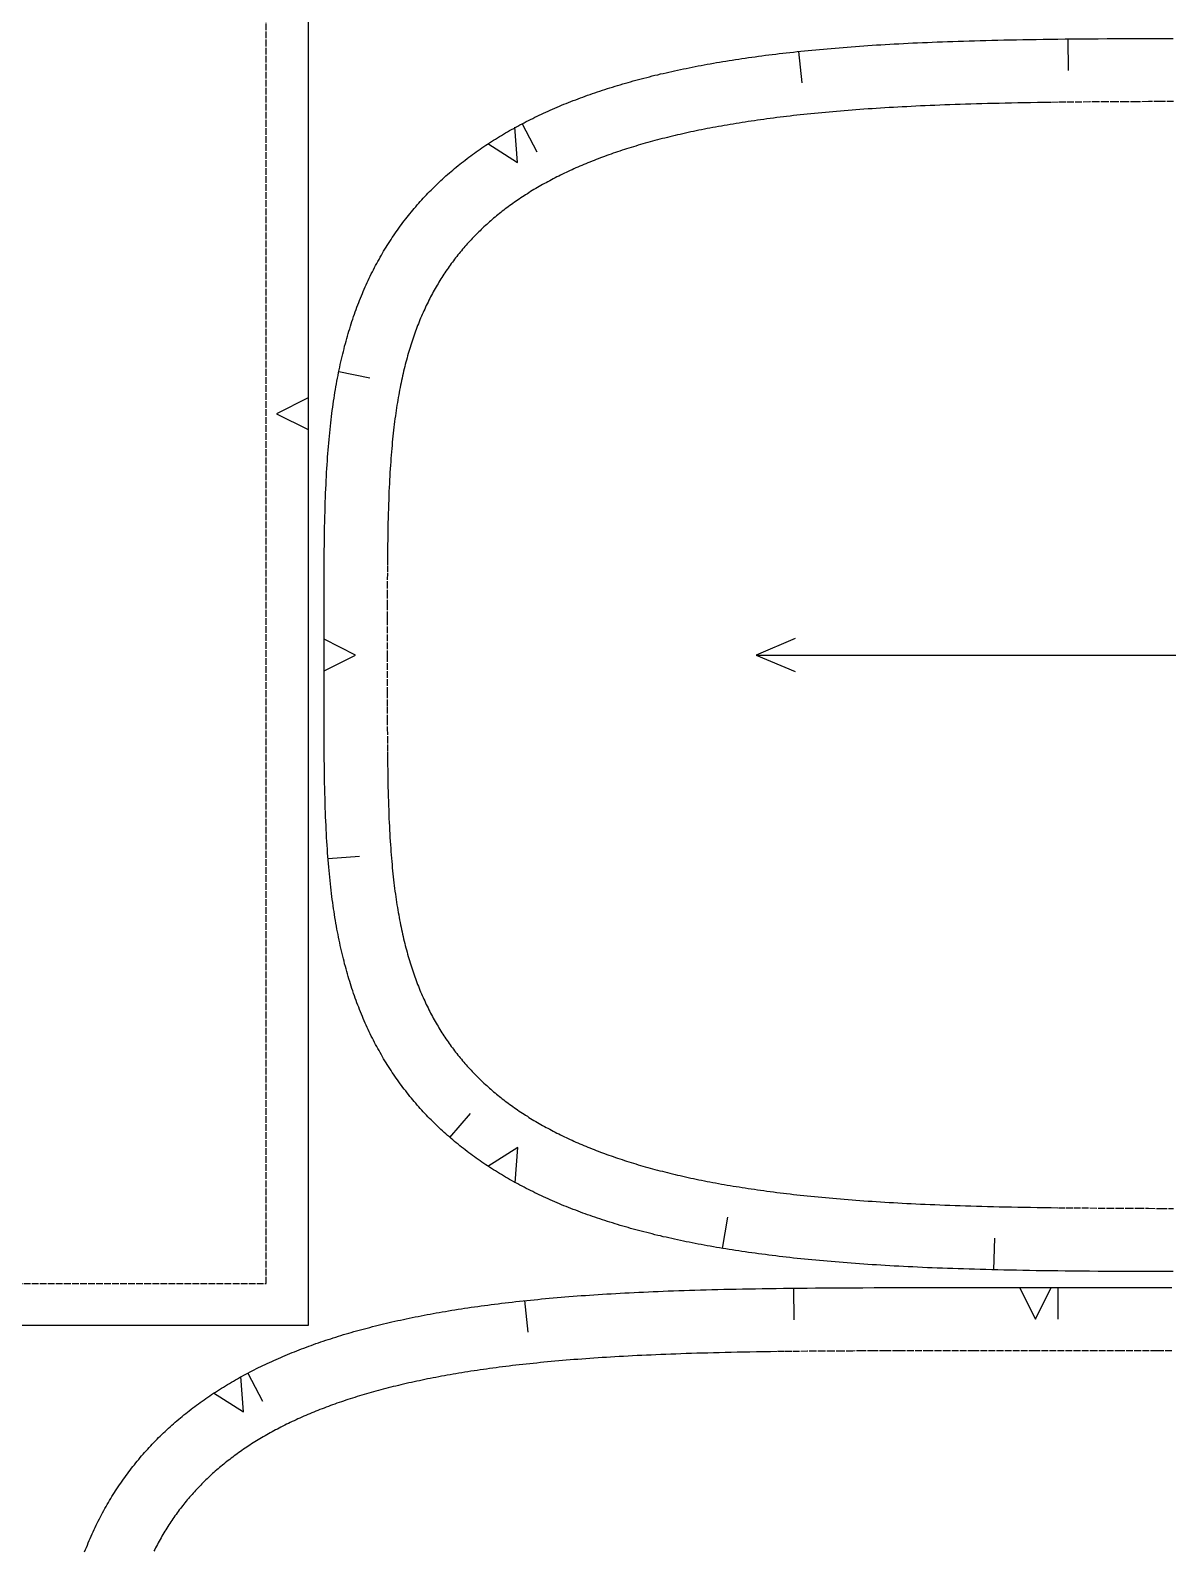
# Model space of a CAD drawing. Header units: millimetres. Extents: x 0 to 9408, y -22 to 1524.
# Drawn here: x 7294.6 to 7510.4, y 681 to 969.2 of the extents above; entities that cross this region are included whole.
import ezdxf

# ---------------------------------------------------------------- set-up
doc = ezdxf.new("R2010")
doc.units = ezdxf.units.MM
doc.linetypes.add('DASHED', pattern=[1.524, 1.27, -0.254])
for name, color, linetype in [('CUT', 7, 'Continuous'), ('GRAIN', 5, 'Continuous'), ('NOTCH', 1, 'Continuous'), ('SEW', 3, 'Continuous')]:
    doc.layers.add(name, color=color, linetype=linetype)

msp = doc.modelspace()

# ---------------------------------------------------------------- linework, layer by layer
at = {"layer": 'CUT'}
msp.add_lwpolyline([(6901.35, 1069.5), (7347.35, 1069.5), (7347.35, 723.5), (6901.35, 723.5)], close=True, dxfattribs=at)
for points in [[(7511.48, 733.74), (7509, 733.74), (7506.73, 733.75), (7504.61, 733.75), (7502.61, 733.76), (7500.73, 733.77), (7498.94, 733.78), (7497.22, 733.79), (7495.58, 733.81), (7494, 733.82), (7492.47, 733.84), (7491, 733.85), (7489.56, 733.87), (7488.17, 733.89), (7486.82, 733.9), (7485.5, 733.92), (7484.21, 733.94), (7482.96, 733.97), (7481.73, 733.99), (7480.53, 734.01), (7479.35, 734.04), (7478.19, 734.06), (7477.06, 734.09), (7475.95, 734.12), (7474.86, 734.15), (7473.78, 734.18), (7472.73, 734.21), (7471.69, 734.24), (7470.66, 734.27), (7469.65, 734.31), (7468.66, 734.34), (7467.68, 734.38), (7466.71, 734.42), (7465.76, 734.46), (7464.82, 734.49), (7463.89, 734.54), (7462.98, 734.58), (7462.07, 734.62), (7461.18, 734.66), (7460.29, 734.71), (7459.42, 734.75), (7458.55, 734.8), (7457.7, 734.85), (7456.85, 734.9), (7456.01, 734.95), (7455.18, 735), (7454.36, 735.05), (7453.55, 735.1), (7452.75, 735.16), (7451.95, 735.21), (7451.16, 735.27), (7450.38, 735.33), (7449.61, 735.39), (7448.84, 735.45), (7448.08, 735.51), (7447.32, 735.57), (7446.58, 735.63), (7445.84, 735.7), (7445.1, 735.76), (7444.37, 735.83), (7443.65, 735.89), (7442.93, 735.96), (7442.22, 736.03), (7441.51, 736.1), (7440.81, 736.18), (7440.12, 736.25), (7439.43, 736.32), (7438.74, 736.4), (7438.06, 736.47), (7437.39, 736.55), (7436.72, 736.63), (7436.05, 736.71), (7435.39, 736.79), (7434.74, 736.87), (7434.09, 736.96), (7433.44, 737.04), (7432.8, 737.13), (7432.16, 737.21), (7431.52, 737.3), (7430.89, 737.39), (7430.27, 737.48), (7429.65, 737.57), (7429.03, 737.66), (7428.41, 737.76), (7427.8, 737.85), (7427.2, 737.95), (7426.59, 738.05), (7426, 738.14), (7425.4, 738.24), (7424.81, 738.34), (7424.22, 738.45), (7423.64, 738.55), (7423.06, 738.65), (7422.48, 738.76), (7421.9, 738.87), (7421.33, 738.98), (7420.76, 739.09), (7420.2, 739.2), (7419.64, 739.31), (7419.08, 739.42), (7418.53, 739.54), (7417.97, 739.65), (7417.42, 739.77), (7416.88, 739.89), (7416.34, 740.01), (7415.8, 740.13), (7415.26, 740.25), (7414.72, 740.37), (7414.19, 740.5), (7413.66, 740.62), (7413.14, 740.75), (7412.62, 740.88), (7412.1, 741.01), (7411.58, 741.14), (7411.06, 741.27), (7410.55, 741.4), (7410.04, 741.54), (7409.54, 741.68), (7409.03, 741.81), (7408.53, 741.95), (7408.03, 742.09), (7407.53, 742.24), (7407.04, 742.38), (7406.55, 742.52), (7406.06, 742.67), (7405.57, 742.82), (7405.09, 742.97), (7404.61, 743.12), (7404.13, 743.27), (7403.65, 743.42), (7403.17, 743.58), (7402.7, 743.73), (7402.23, 743.89), (7401.76, 744.05), (7401.3, 744.21), (7400.83, 744.37), (7400.37, 744.53), (7399.91, 744.7), (7399.46, 744.86), (7399, 745.03), (7398.55, 745.2), (7398.1, 745.37), (7397.65, 745.54), (7397.21, 745.72), (7396.76, 745.89), (7396.32, 746.07), (7395.88, 746.25), (7395.44, 746.43), (7395.01, 746.61), (7394.58, 746.79), (7394.14, 746.98), (7393.72, 747.16), (7393.29, 747.35), (7392.86, 747.54), (7392.44, 747.73), (7392.02, 747.93), (7391.6, 748.12), (7391.18, 748.32), (7390.77, 748.51), (7390.36, 748.71), (7389.95, 748.91), (7389.54, 749.12), (7389.13, 749.32), (7388.72, 749.53), (7388.32, 749.74), (7387.92, 749.95), (7387.52, 750.16), (7387.13, 750.37), (7386.73, 750.58), (7386.34, 750.8), (7385.95, 751.02), (7385.56, 751.24), (7385.17, 751.46), (7384.78, 751.69), (7384.4, 751.91), (7384.02, 752.14), (7383.64, 752.37), (7383.26, 752.6), (7382.89, 752.83), (7382.51, 753.07), (7382.14, 753.3), (7381.77, 753.54), (7381.4, 753.78), (7381.04, 754.02), (7380.67, 754.27), (7380.31, 754.51), (7379.95, 754.76), (7379.59, 755.01), (7379.24, 755.26), (7378.88, 755.52), (7378.53, 755.77), (7378.18, 756.03), (7377.83, 756.29), (7377.49, 756.55), (7377.14, 756.82), (7376.8, 757.08), (7376.46, 757.35), (7376.12, 757.62), (7375.78, 757.89), (7375.45, 758.16), (7375.12, 758.44), (7374.79, 758.72), (7374.46, 759), (7374.13, 759.28), (7373.81, 759.56), (7373.49, 759.85), (7373.17, 760.13), (7372.85, 760.42), (7372.53, 760.72), (7372.22, 761.01), (7371.91, 761.31), (7371.6, 761.6), (7371.29, 761.9), (7370.98, 762.21), (7370.68, 762.51), (7370.38, 762.82), (7370.08, 763.13), (7369.78, 763.44), (7369.49, 763.75), (7369.19, 764.06), (7368.9, 764.38), (7368.61, 764.7), (7368.33, 765.02), (7368.04, 765.35), (7367.76, 765.67), (7367.48, 766), (7367.2, 766.33), (7366.93, 766.66), (7366.66, 766.99), (7366.38, 767.33), (7366.12, 767.67), (7365.85, 768.01), (7365.59, 768.35), (7365.32, 768.7), (7365.06, 769.04), (7364.81, 769.39), (7364.55, 769.75), (7364.3, 770.1), (7364.05, 770.45), (7363.8, 770.81), (7363.56, 771.17), (7363.31, 771.53), (7363.07, 771.9), (7362.83, 772.27), (7362.6, 772.63), (7362.36, 773.01), (7362.13, 773.38), (7361.9, 773.75), (7361.67, 774.13), (7361.45, 774.51), (7361.23, 774.89), (7361.01, 775.28), (7360.79, 775.66), (7360.57, 776.05), (7360.36, 776.44), (7360.15, 776.84), (7359.94, 777.23), (7359.74, 777.63), (7359.53, 778.03), (7359.33, 778.43), (7359.13, 778.84), (7358.94, 779.24), (7358.74, 779.65), (7358.55, 780.07), (7358.36, 780.48), (7358.18, 780.9), (7357.99, 781.31), (7357.81, 781.74), (7357.63, 782.16), (7357.45, 782.58), (7357.28, 783.01), (7357.11, 783.44), (7356.94, 783.88), (7356.77, 784.31), (7356.6, 784.75), (7356.44, 785.19), (7356.28, 785.64), (7356.12, 786.08), (7355.96, 786.53), (7355.81, 786.98), (7355.66, 787.44), (7355.51, 787.89), (7355.36, 788.35), (7355.22, 788.81), (7355.08, 789.28), (7354.94, 789.75), (7354.8, 790.22), (7354.67, 790.69), (7354.53, 791.17), (7354.4, 791.65), (7354.27, 792.13), (7354.15, 792.62), (7354.02, 793.11), (7353.9, 793.6), (7353.78, 794.1), (7353.67, 794.6), (7353.55, 795.11), (7353.44, 795.61), (7353.33, 796.12), (7353.22, 796.64), (7353.11, 797.16), (7353.01, 797.68), (7352.91, 798.21), (7352.81, 798.74), (7352.71, 799.28), (7352.61, 799.82), (7352.52, 800.36), (7352.43, 800.91), (7352.34, 801.47), (7352.25, 802.03), (7352.17, 802.59), (7352.09, 803.16), (7352, 803.74), (7351.93, 804.32), (7351.85, 804.9), (7351.77, 805.5), (7351.7, 806.1), (7351.63, 806.7), (7351.56, 807.32), (7351.5, 807.94), (7351.43, 808.57), (7351.37, 809.2), (7351.31, 809.85), (7351.25, 810.5), (7351.19, 811.16), (7351.14, 811.84), (7351.09, 812.52), (7351.03, 813.21), (7350.99, 813.91), (7350.94, 814.63), (7350.89, 815.35), (7350.85, 816.09), (7350.81, 816.85), (7350.77, 817.62), (7350.73, 818.4), (7350.69, 819.21), (7350.66, 820.03), (7350.63, 820.87), (7350.6, 821.73), (7350.57, 822.62), (7350.54, 823.53), (7350.52, 824.48), (7350.49, 825.45), (7350.47, 826.46), (7350.45, 827.51), (7350.43, 828.61), (7350.42, 829.76), (7350.4, 830.98), (7350.39, 832.27), (7350.38, 833.65), (7350.37, 835.15), (7350.36, 836.81), (7350.36, 838.68), (7350.35, 840.9), (7350.35, 843.79), (7350.35, 850.72), (7350.35, 857.67), (7350.35, 860.55), (7350.36, 862.77), (7350.36, 864.64), (7350.37, 866.3), (7350.38, 867.8), (7350.39, 869.18), (7350.4, 870.47), (7350.42, 871.68), (7350.43, 872.83), (7350.45, 873.93), (7350.47, 874.98), (7350.49, 875.99), (7350.52, 876.97), (7350.54, 877.91), (7350.57, 878.82), (7350.6, 879.71), (7350.63, 880.58), (7350.66, 881.42), (7350.69, 882.24), (7350.73, 883.04), (7350.77, 883.83), (7350.81, 884.6), (7350.85, 885.35), (7350.89, 886.09), (7350.94, 886.82), (7350.99, 887.53), (7351.03, 888.24), (7351.09, 888.93), (7351.14, 889.61), (7351.19, 890.28), (7351.25, 890.94), (7351.31, 891.6), (7351.37, 892.24), (7351.43, 892.88), (7351.5, 893.51), (7351.56, 894.13), (7351.63, 894.74), (7351.7, 895.35), (7351.77, 895.95), (7351.85, 896.54), (7351.93, 897.13), (7352, 897.71), (7352.09, 898.29), (7352.17, 898.86), (7352.25, 899.42), (7352.34, 899.98), (7352.43, 900.53), (7352.52, 901.08), (7352.61, 901.63), (7352.71, 902.17), (7352.81, 902.7), (7352.91, 903.24), (7353.01, 903.76), (7353.11, 904.29), (7353.22, 904.81), (7353.33, 905.32), (7353.44, 905.83), (7353.55, 906.34), (7353.67, 906.84), (7353.78, 907.34), (7353.9, 907.84), (7354.02, 908.33), (7354.15, 908.82), (7354.27, 909.31), (7354.4, 909.79), (7354.53, 910.27), (7354.67, 910.75), (7354.8, 911.23), (7354.94, 911.7), (7355.08, 912.17), (7355.22, 912.63), (7355.36, 913.09), (7355.51, 913.55), (7355.66, 914.01), (7355.81, 914.46), (7355.96, 914.92), (7356.12, 915.36), (7356.28, 915.81), (7356.44, 916.25), (7356.6, 916.69), (7356.77, 917.13), (7356.94, 917.57), (7357.11, 918), (7357.28, 918.43), (7357.45, 918.86), (7357.63, 919.29), (7357.81, 919.71), (7357.99, 920.13), (7358.18, 920.55), (7358.36, 920.97), (7358.55, 921.38), (7358.74, 921.79), (7358.94, 922.2), (7359.13, 922.61), (7359.33, 923.01), (7359.53, 923.41), (7359.74, 923.81), (7359.94, 924.21), (7360.15, 924.61), (7360.36, 925), (7360.57, 925.39), (7360.79, 925.78), (7361.01, 926.17), (7361.23, 926.55), (7361.45, 926.93), (7361.67, 927.31), (7361.9, 927.69), (7362.13, 928.07), (7362.36, 928.44), (7362.6, 928.81), (7362.83, 929.18), (7363.07, 929.55), (7363.31, 929.91), (7363.56, 930.27), (7363.8, 930.63), (7364.05, 930.99), (7364.3, 931.35), (7364.55, 931.7), (7364.81, 932.05), (7365.06, 932.4), (7365.32, 932.75), (7365.59, 933.09), (7365.85, 933.44), (7366.12, 933.78), (7366.38, 934.11), (7366.66, 934.45), (7366.93, 934.78), (7367.2, 935.12), (7367.48, 935.45), (7367.76, 935.77), (7368.04, 936.1), (7368.33, 936.42), (7368.61, 936.74), (7368.9, 937.06), (7369.19, 937.38), (7369.49, 937.7), (7369.78, 938.01), (7370.08, 938.32), (7370.38, 938.63), (7370.68, 938.93), (7370.98, 939.24), (7371.29, 939.54), (7371.6, 939.84), (7371.91, 940.14), (7372.22, 940.44), (7372.53, 940.73), (7372.85, 941.02), (7373.17, 941.31), (7373.49, 941.6), (7373.81, 941.88), (7374.13, 942.17), (7374.46, 942.45), (7374.79, 942.73), (7375.12, 943.01), (7375.45, 943.28), (7375.78, 943.56), (7376.12, 943.83), (7376.46, 944.1), (7376.8, 944.36), (7377.14, 944.63), (7377.49, 944.89), (7377.83, 945.16), (7378.18, 945.41), (7378.53, 945.67), (7378.88, 945.93), (7379.24, 946.18), (7379.59, 946.43), (7379.95, 946.68), (7380.31, 946.93), (7380.67, 947.18), (7381.04, 947.42), (7381.4, 947.66), (7381.77, 947.9), (7382.14, 948.14), (7382.51, 948.38), (7382.89, 948.61), (7383.26, 948.85), (7383.64, 949.08), (7384.02, 949.31), (7384.4, 949.53), (7384.78, 949.76), (7385.17, 949.98), (7385.56, 950.21), (7385.95, 950.43), (7386.34, 950.64), (7386.73, 950.86), (7387.13, 951.08), (7387.52, 951.29), (7387.92, 951.5), (7388.32, 951.71), (7388.72, 951.92), (7389.13, 952.12), (7389.54, 952.33), (7389.95, 952.53), (7390.36, 952.73), (7390.77, 952.93), (7391.18, 953.13), (7391.6, 953.33), (7392.02, 953.52), (7392.44, 953.71), (7392.86, 953.9), (7393.29, 954.09), (7393.72, 954.28), (7394.14, 954.47), (7394.58, 954.65), (7395.01, 954.84), (7395.44, 955.02), (7395.88, 955.2), (7396.32, 955.38), (7396.76, 955.55), (7397.21, 955.73), (7397.65, 955.9), (7398.1, 956.07), (7398.55, 956.24), (7399, 956.41), (7399.46, 956.58), (7399.91, 956.75), (7400.37, 956.91), (7400.83, 957.08), (7401.3, 957.24), (7401.76, 957.4), (7402.23, 957.56), (7402.7, 957.71), (7403.17, 957.87), (7403.65, 958.02), (7404.13, 958.18), (7404.61, 958.33), (7405.09, 958.48), (7405.57, 958.63), (7406.06, 958.78), (7406.55, 958.92), (7407.04, 959.07), (7407.53, 959.21), (7408.03, 959.35), (7408.53, 959.49), (7409.03, 959.63), (7409.54, 959.77), (7410.04, 959.91), (7410.55, 960.04), (7411.06, 960.17), (7411.58, 960.31), (7412.1, 960.44), (7412.62, 960.57), (7413.14, 960.7), (7413.66, 960.82), (7414.19, 960.95), (7414.72, 961.07), (7415.26, 961.2), (7415.8, 961.32), (7416.34, 961.44), (7416.88, 961.56), (7417.42, 961.68), (7417.97, 961.79), (7418.53, 961.91), (7419.08, 962.02), (7419.64, 962.14), (7420.2, 962.25), (7420.76, 962.36), (7421.33, 962.47), (7421.9, 962.58), (7422.48, 962.68), (7423.06, 962.79), (7423.64, 962.9), (7424.22, 963), (7424.81, 963.1), (7425.4, 963.2), (7426, 963.3), (7426.59, 963.4), (7427.2, 963.5), (7427.8, 963.59), (7428.41, 963.69), (7429.03, 963.78), (7429.65, 963.87), (7430.27, 963.97), (7430.89, 964.06), (7431.52, 964.14), (7432.16, 964.23), (7432.8, 964.32), (7433.44, 964.4), (7434.09, 964.49), (7434.74, 964.57), (7435.39, 964.65), (7436.05, 964.74), (7436.72, 964.81), (7437.39, 964.89), (7438.06, 964.97), (7438.74, 965.05), (7439.43, 965.12), (7440.12, 965.2), (7440.81, 965.27), (7441.51, 965.34), (7442.22, 965.41), (7442.93, 965.48), (7443.65, 965.55), (7444.37, 965.62), (7445.1, 965.68), (7445.84, 965.75), (7446.58, 965.81), (7447.32, 965.88), (7448.08, 965.94), (7448.84, 966), (7449.61, 966.06), (7450.38, 966.12), (7451.16, 966.18), (7451.95, 966.23), (7452.75, 966.29), (7453.55, 966.34), (7454.36, 966.4), (7455.18, 966.45), (7456.01, 966.5), (7456.85, 966.55), (7457.7, 966.6), (7458.55, 966.65), (7459.42, 966.69), (7460.29, 966.74), (7461.18, 966.78), (7462.07, 966.83), (7462.98, 966.87), (7463.89, 966.91), (7464.82, 966.95), (7465.76, 966.99), (7466.71, 967.03), (7467.68, 967.07), (7468.66, 967.1), (7469.65, 967.14), (7470.66, 967.17), (7471.69, 967.2), (7472.73, 967.24), (7473.78, 967.27), (7474.86, 967.3), (7475.95, 967.33), (7477.06, 967.35), (7478.19, 967.38), (7479.35, 967.41), (7480.53, 967.43), (7481.73, 967.46), (7482.96, 967.48), (7484.21, 967.5), (7485.5, 967.52), (7486.82, 967.54), (7488.17, 967.56), (7489.56, 967.58), (7491, 967.59), (7492.47, 967.61), (7494.01, 967.62), (7495.59, 967.64), (7497.23, 967.65), (7498.95, 967.66), (7500.74, 967.67), (7502.62, 967.68), (7504.61, 967.69), (7506.73, 967.7), (7509.01, 967.7), (7511.48, 967.71)], [(7304.93, 680.57), (7305.1, 681), (7305.27, 681.43), (7305.45, 681.86), (7305.62, 682.29), (7305.8, 682.71), (7305.98, 683.13), (7306.17, 683.55), (7306.36, 683.97), (7306.54, 684.38), (7306.74, 684.79), (7306.93, 685.2), (7307.13, 685.61), (7307.32, 686.01), (7307.53, 686.41), (7307.73, 686.81), (7307.93, 687.21), (7308.14, 687.61), (7308.35, 688), (7308.57, 688.39), (7308.78, 688.78), (7309, 689.17), (7309.22, 689.55), (7309.44, 689.93), (7309.67, 690.31), (7309.89, 690.69), (7310.12, 691.07), (7310.35, 691.44), (7310.59, 691.81), (7310.82, 692.18), (7311.06, 692.55), (7311.3, 692.91), (7311.55, 693.27), (7311.79, 693.63), (7312.04, 693.99), (7312.29, 694.35), (7312.55, 694.7), (7312.8, 695.05), (7313.06, 695.4), (7313.32, 695.75), (7313.58, 696.09), (7313.84, 696.44), (7314.11, 696.78), (7314.38, 697.11), (7314.65, 697.45), (7314.92, 697.78), (7315.2, 698.12), (7315.47, 698.45), (7315.75, 698.77), (7316.04, 699.1), (7316.32, 699.42), (7316.61, 699.74), (7316.9, 700.06), (7317.19, 700.38), (7317.48, 700.7), (7317.77, 701.01), (7318.07, 701.32), (7318.37, 701.63), (7318.67, 701.93), (7318.98, 702.24), (7319.28, 702.54), (7319.59, 702.84), (7319.9, 703.14), (7320.21, 703.44), (7320.52, 703.73), (7320.84, 704.02), (7321.16, 704.31), (7321.48, 704.6), (7321.8, 704.88), (7322.13, 705.17), (7322.45, 705.45), (7322.78, 705.73), (7323.11, 706.01), (7323.44, 706.28), (7323.78, 706.56), (7324.11, 706.83), (7324.45, 707.1), (7324.79, 707.36), (7325.13, 707.63), (7325.48, 707.89), (7325.83, 708.16), (7326.17, 708.41), (7326.52, 708.67), (7326.88, 708.93), (7327.23, 709.18), (7327.59, 709.43), (7327.94, 709.68), (7328.3, 709.93), (7328.67, 710.18), (7329.03, 710.42), (7329.4, 710.66), (7329.76, 710.9), (7330.13, 711.14), (7330.51, 711.38), (7330.88, 711.61), (7331.26, 711.85), (7331.63, 712.08), (7332.01, 712.31), (7332.39, 712.53), (7332.78, 712.76), (7333.16, 712.98), (7333.55, 713.21), (7333.94, 713.43), (7334.33, 713.64), (7334.72, 713.86), (7335.12, 714.08), (7335.52, 714.29), (7335.91, 714.5), (7336.32, 714.71), (7336.72, 714.92), (7337.12, 715.12), (7337.53, 715.33), (7337.94, 715.53), (7338.35, 715.73), (7338.76, 715.93), (7339.18, 716.13), (7339.59, 716.33), (7340.01, 716.52), (7340.43, 716.71), (7340.86, 716.9), (7341.28, 717.09), (7341.71, 717.28), (7342.14, 717.47), (7342.57, 717.65), (7343, 717.84), (7343.44, 718.02), (7343.87, 718.2), (7344.31, 718.38), (7344.76, 718.55), (7345.2, 718.73), (7345.65, 718.9), (7346.09, 719.07), (7346.54, 719.24), (7347, 719.41), (7347.45, 719.58), (7347.91, 719.75), (7348.37, 719.91), (7348.83, 720.08), (7349.29, 720.24), (7349.76, 720.4), (7350.22, 720.56), (7350.69, 720.71), (7351.17, 720.87), (7351.64, 721.02), (7352.12, 721.18), (7352.6, 721.33), (7353.08, 721.48), (7353.57, 721.63), (7354.05, 721.78), (7354.54, 721.92), (7355.03, 722.07), (7355.53, 722.21), (7356.02, 722.35), (7356.52, 722.49), (7357.02, 722.63), (7357.53, 722.77), (7358.04, 722.91), (7358.54, 723.04), (7359.06, 723.17), (7359.57, 723.31), (7360.09, 723.44), (7360.61, 723.57), (7361.13, 723.7), (7361.66, 723.82), (7362.19, 723.95), (7362.72, 724.07), (7363.25, 724.2), (7363.79, 724.32), (7364.33, 724.44), (7364.87, 724.56), (7365.42, 724.68), (7365.97, 724.79), (7366.52, 724.91), (7367.07, 725.02), (7367.63, 725.14), (7368.19, 725.25), (7368.76, 725.36), (7369.33, 725.47), (7369.9, 725.58), (7370.47, 725.68), (7371.05, 725.79), (7371.63, 725.9), (7372.21, 726), (7372.8, 726.1), (7373.39, 726.2), (7373.99, 726.3), (7374.59, 726.4), (7375.19, 726.5), (7375.8, 726.59), (7376.41, 726.69), (7377.02, 726.78), (7377.64, 726.87), (7378.26, 726.97), (7378.89, 727.06), (7379.52, 727.14), (7380.15, 727.23), (7380.79, 727.32), (7381.43, 727.4), (7382.08, 727.49), (7382.73, 727.57), (7383.39, 727.65), (7384.05, 727.74), (7384.71, 727.81), (7385.38, 727.89), (7386.06, 727.97), (7386.74, 728.05), (7387.42, 728.12), (7388.11, 728.2), (7388.81, 728.27), (7389.51, 728.34), (7390.21, 728.41), (7390.92, 728.48), (7391.64, 728.55), (7392.37, 728.62), (7393.09, 728.68), (7393.83, 728.75), (7394.57, 728.81), (7395.32, 728.88), (7396.07, 728.94), (7396.83, 729), (7397.6, 729.06), (7398.37, 729.12), (7399.16, 729.18), (7399.94, 729.23), (7400.74, 729.29), (7401.55, 729.34), (7402.36, 729.4), (7403.18, 729.45), (7404.01, 729.5), (7404.84, 729.55), (7405.69, 729.6), (7406.54, 729.65), (7407.41, 729.69), (7408.28, 729.74), (7409.17, 729.78), (7410.06, 729.83), (7410.97, 729.87), (7411.89, 729.91), (7412.81, 729.95), (7413.76, 729.99), (7414.71, 730.03), (7415.67, 730.07), (7416.65, 730.1), (7417.65, 730.14), (7418.66, 730.17), (7419.68, 730.2), (7420.72, 730.24), (7421.77, 730.27), (7422.85, 730.3), (7423.94, 730.33), (7425.05, 730.35), (7426.19, 730.38), (7427.34, 730.41), (7428.52, 730.43), (7429.72, 730.46), (7430.95, 730.48), (7432.21, 730.5), (7433.49, 730.52), (7434.81, 730.54), (7436.17, 730.56), (7437.56, 730.58), (7438.99, 730.59), (7440.47, 730.61), (7442, 730.62), (7443.58, 730.64), (7445.23, 730.65), (7446.94, 730.66), (7448.73, 730.67), (7450.62, 730.68), (7452.61, 730.69), (7454.73, 730.7), (7457, 730.7), (7459.48, 730.71), (7462.21, 730.71), (7465.31, 730.72), (7468.99, 730.72), (7473.78, 730.72), (7485.34, 730.72), (7485.34, 730.72), (7496.91, 730.72), (7501.7, 730.72), (7505.38, 730.72), (7508.48, 730.71), (7511.22, 730.71)]]:
    msp.add_lwpolyline(points, dxfattribs=at)
at = {"layer": 'GRAIN'}
for points in [[(7439.72, 853.84), (7432.35, 850.72), (7439.72, 847.61)], [(7432.35, 850.72), (7642.35, 850.72)]]:
    msp.add_lwpolyline(points, dxfattribs=at)
at = {"layer": 'NOTCH'}
for points in [[(7491.45, 967.6), (7491.51, 961.6)], [(7440.39, 965.23), (7441.02, 959.26)], [(7387.93, 951.5), (7390.72, 946.19)], [(7381.42, 947.75), (7387.08, 944.15), (7386.56, 950.83)], [(7353.16, 904.51), (7359.04, 903.31)], [(7347.35, 899.5), (7341.35, 896.5), (7347.35, 893.5)], [(7350.35, 847.72), (7356.35, 850.72), (7350.35, 853.72)], [(7351.12, 812.11), (7357.1, 812.58)], [(7374.21, 759.21), (7378.14, 763.75)], [(7386.6, 750.59), (7387.11, 757.28), (7381.45, 753.68)], [(7425.97, 738.15), (7426.95, 744.07)], [(7477.45, 734.08), (7477.6, 740.08)], [(7439.44, 730.6), (7439.51, 724.6)], [(7482.32, 730.72), (7485.32, 724.72), (7488.32, 730.72)], [(7489.57, 730.72), (7489.57, 724.72)], [(7388.39, 728.23), (7389.02, 722.26)], [(7329.41, 710.75), (7335.07, 707.15), (7334.56, 713.83)], [(7335.92, 714.5), (7338.71, 709.19)]]:
    msp.add_lwpolyline(points, dxfattribs=at)
at = {"layer": 'SEW', "linetype": 'DASHED'}
msp.add_lwpolyline([(6909.35, 1061.5), (6909.35, 731.5), (7339.35, 731.5), (7339.35, 1061.5)], close=True, dxfattribs=at)
for points in [[(7511.5, 955.71), (7509.04, 955.7), (7506.77, 955.7), (7504.66, 955.69), (7502.68, 955.68), (7500.8, 955.67), (7499.02, 955.66), (7497.32, 955.65), (7495.68, 955.64), (7494.11, 955.62), (7492.6, 955.61), (7491.13, 955.59), (7489.71, 955.58), (7488.33, 955.56), (7486.99, 955.54), (7485.69, 955.52), (7484.41, 955.5), (7483.17, 955.48), (7481.96, 955.46), (7480.77, 955.43), (7479.61, 955.41), (7478.47, 955.38), (7477.35, 955.36), (7476.26, 955.33), (7475.18, 955.3), (7474.13, 955.27), (7473.09, 955.24), (7472.06, 955.21), (7471.06, 955.18), (7470.07, 955.14), (7469.09, 955.11), (7468.13, 955.07), (7467.19, 955.04), (7466.25, 955), (7465.33, 954.96), (7464.43, 954.92), (7463.53, 954.88), (7462.64, 954.84), (7461.77, 954.8), (7460.91, 954.75), (7460.05, 954.71), (7459.21, 954.66), (7458.38, 954.62), (7457.55, 954.57), (7456.74, 954.52), (7455.93, 954.47), (7455.14, 954.42), (7454.35, 954.37), (7453.57, 954.32), (7452.8, 954.26), (7452.03, 954.21), (7451.28, 954.15), (7450.53, 954.09), (7449.78, 954.04), (7449.05, 953.98), (7448.32, 953.92), (7447.6, 953.86), (7446.88, 953.8), (7446.18, 953.73), (7445.47, 953.67), (7444.78, 953.6), (7444.09, 953.54), (7443.4, 953.47), (7442.73, 953.4), (7442.05, 953.33), (7441.39, 953.26), (7440.72, 953.19), (7440.07, 953.12), (7439.42, 953.05), (7438.77, 952.97), (7438.13, 952.9), (7437.5, 952.82), (7436.87, 952.75), (7436.24, 952.67), (7435.62, 952.59), (7435.01, 952.51), (7434.39, 952.43), (7433.79, 952.34), (7433.19, 952.26), (7432.59, 952.18), (7432, 952.09), (7431.41, 952), (7430.82, 951.92), (7430.24, 951.83), (7429.66, 951.74), (7429.09, 951.65), (7428.52, 951.56), (7427.96, 951.46), (7427.4, 951.37), (7426.84, 951.27), (7426.29, 951.18), (7425.74, 951.08), (7425.2, 950.98), (7424.66, 950.88), (7424.12, 950.78), (7423.58, 950.68), (7423.05, 950.58), (7422.53, 950.48), (7422, 950.37), (7421.48, 950.27), (7420.97, 950.16), (7420.45, 950.05), (7419.94, 949.95), (7419.44, 949.84), (7418.93, 949.72), (7418.43, 949.61), (7417.94, 949.5), (7417.44, 949.39), (7416.95, 949.27), (7416.47, 949.16), (7415.98, 949.04), (7415.5, 948.92), (7415.02, 948.8), (7414.55, 948.68), (7414.08, 948.56), (7413.61, 948.44), (7413.14, 948.31), (7412.68, 948.19), (7412.22, 948.06), (7411.76, 947.94), (7411.3, 947.81), (7410.85, 947.68), (7410.4, 947.55), (7409.96, 947.42), (7409.51, 947.28), (7409.07, 947.15), (7408.64, 947.02), (7408.2, 946.88), (7407.77, 946.74), (7407.34, 946.61), (7406.91, 946.47), (7406.49, 946.33), (7406.06, 946.19), (7405.65, 946.04), (7405.23, 945.9), (7404.81, 945.76), (7404.4, 945.61), (7403.99, 945.46), (7403.59, 945.31), (7403.18, 945.17), (7402.78, 945.02), (7402.38, 944.86), (7401.98, 944.71), (7401.59, 944.56), (7401.2, 944.4), (7400.81, 944.25), (7400.42, 944.09), (7400.04, 943.93), (7399.66, 943.77), (7399.28, 943.61), (7398.9, 943.45), (7398.52, 943.29), (7398.15, 943.12), (7397.78, 942.96), (7397.41, 942.79), (7397.05, 942.62), (7396.68, 942.45), (7396.32, 942.28), (7395.96, 942.11), (7395.6, 941.94), (7395.25, 941.77), (7394.9, 941.59), (7394.55, 941.42), (7394.2, 941.24), (7393.85, 941.06), (7393.51, 940.88), (7393.17, 940.7), (7392.83, 940.52), (7392.49, 940.33), (7392.16, 940.15), (7391.82, 939.96), (7391.49, 939.78), (7391.17, 939.59), (7390.84, 939.4), (7390.52, 939.21), (7390.19, 939.02), (7389.87, 938.82), (7389.56, 938.63), (7389.24, 938.43), (7388.93, 938.24), (7388.61, 938.04), (7388.3, 937.84), (7388, 937.64), (7387.69, 937.44), (7387.39, 937.23), (7387.09, 937.03), (7386.79, 936.82), (7386.49, 936.61), (7386.19, 936.4), (7385.9, 936.19), (7385.61, 935.98), (7385.32, 935.77), (7385.03, 935.56), (7384.75, 935.34), (7384.46, 935.12), (7384.18, 934.91), (7383.9, 934.69), (7383.63, 934.46), (7383.35, 934.24), (7383.08, 934.02), (7382.81, 933.79), (7382.54, 933.57), (7382.27, 933.34), (7382, 933.11), (7381.74, 932.88), (7381.48, 932.65), (7381.22, 932.41), (7380.96, 932.18), (7380.7, 931.94), (7380.45, 931.7), (7380.2, 931.46), (7379.95, 931.22), (7379.7, 930.98), (7379.45, 930.74), (7379.21, 930.49), (7378.96, 930.24), (7378.72, 930), (7378.48, 929.75), (7378.25, 929.49), (7378.01, 929.24), (7377.78, 928.99), (7377.54, 928.73), (7377.31, 928.47), (7377.09, 928.21), (7376.86, 927.95), (7376.64, 927.69), (7376.41, 927.42), (7376.19, 927.16), (7375.97, 926.89), (7375.76, 926.62), (7375.54, 926.35), (7375.33, 926.08), (7375.12, 925.8), (7374.91, 925.53), (7374.7, 925.25), (7374.49, 924.97), (7374.29, 924.69), (7374.09, 924.4), (7373.89, 924.12), (7373.69, 923.83), (7373.49, 923.54), (7373.3, 923.25), (7373.1, 922.96), (7372.91, 922.67), (7372.72, 922.37), (7372.53, 922.07), (7372.35, 921.77), (7372.16, 921.47), (7371.98, 921.17), (7371.8, 920.86), (7371.62, 920.55), (7371.44, 920.24), (7371.27, 919.93), (7371.09, 919.62), (7370.92, 919.3), (7370.75, 918.98), (7370.58, 918.66), (7370.41, 918.34), (7370.25, 918.01), (7370.09, 917.69), (7369.92, 917.36), (7369.76, 917.03), (7369.61, 916.69), (7369.45, 916.36), (7369.3, 916.02), (7369.14, 915.68), (7368.99, 915.33), (7368.84, 914.99), (7368.69, 914.64), (7368.55, 914.29), (7368.4, 913.94), (7368.26, 913.58), (7368.12, 913.22), (7367.98, 912.86), (7367.84, 912.5), (7367.71, 912.13), (7367.58, 911.76), (7367.44, 911.39), (7367.31, 911.01), (7367.18, 910.63), (7367.06, 910.25), (7366.93, 909.87), (7366.81, 909.48), (7366.69, 909.09), (7366.57, 908.7), (7366.45, 908.3), (7366.33, 907.9), (7366.22, 907.5), (7366.1, 907.09), (7365.99, 906.68), (7365.88, 906.27), (7365.77, 905.85), (7365.67, 905.43), (7365.56, 905), (7365.46, 904.57), (7365.36, 904.14), (7365.26, 903.7), (7365.16, 903.26), (7365.06, 902.82), (7364.97, 902.37), (7364.88, 901.91), (7364.78, 901.45), (7364.7, 900.99), (7364.61, 900.52), (7364.52, 900.05), (7364.44, 899.57), (7364.35, 899.09), (7364.27, 898.6), (7364.19, 898.11), (7364.12, 897.61), (7364.04, 897.1), (7363.97, 896.59), (7363.89, 896.07), (7363.82, 895.55), (7363.75, 895.02), (7363.68, 894.48), (7363.62, 893.93), (7363.55, 893.38), (7363.49, 892.82), (7363.43, 892.25), (7363.37, 891.68), (7363.31, 891.09), (7363.26, 890.5), (7363.2, 889.89), (7363.15, 889.28), (7363.1, 888.66), (7363.05, 888.02), (7363, 887.38), (7362.96, 886.72), (7362.91, 886.05), (7362.87, 885.37), (7362.83, 884.67), (7362.79, 883.96), (7362.75, 883.23), (7362.72, 882.48), (7362.68, 881.72), (7362.65, 880.94), (7362.62, 880.13), (7362.59, 879.31), (7362.56, 878.45), (7362.54, 877.58), (7362.51, 876.67), (7362.49, 875.72), (7362.47, 874.74), (7362.45, 873.72), (7362.43, 872.65), (7362.42, 871.53), (7362.4, 870.34), (7362.39, 869.07), (7362.38, 867.71), (7362.37, 866.23), (7362.36, 864.59), (7362.36, 862.74), (7362.35, 860.53), (7362.35, 857.66), (7362.35, 850.72), (7362.35, 843.79), (7362.35, 840.91), (7362.36, 838.71), (7362.36, 836.85), (7362.37, 835.21), (7362.38, 833.73), (7362.39, 832.37), (7362.4, 831.11), (7362.42, 829.92), (7362.43, 828.79), (7362.45, 827.72), (7362.47, 826.7), (7362.49, 825.72), (7362.51, 824.78), (7362.54, 823.87), (7362.56, 822.99), (7362.59, 822.14), (7362.62, 821.31), (7362.65, 820.51), (7362.68, 819.72), (7362.72, 818.96), (7362.75, 818.22), (7362.79, 817.49), (7362.83, 816.78), (7362.87, 816.08), (7362.91, 815.39), (7362.96, 814.72), (7363, 814.07), (7363.05, 813.42), (7363.1, 812.79), (7363.15, 812.16), (7363.2, 811.55), (7363.26, 810.95), (7363.31, 810.35), (7363.37, 809.77), (7363.43, 809.19), (7363.49, 808.63), (7363.55, 808.07), (7363.62, 807.51), (7363.68, 806.97), (7363.75, 806.43), (7363.82, 805.9), (7363.89, 805.37), (7363.97, 804.86), (7364.04, 804.35), (7364.12, 803.84), (7364.19, 803.34), (7364.27, 802.85), (7364.35, 802.36), (7364.44, 801.87), (7364.52, 801.4), (7364.61, 800.92), (7364.7, 800.45), (7364.78, 799.99), (7364.88, 799.53), (7364.97, 799.08), (7365.06, 798.63), (7365.16, 798.18), (7365.26, 797.74), (7365.36, 797.3), (7365.46, 796.87), (7365.56, 796.44), (7365.67, 796.02), (7365.77, 795.6), (7365.88, 795.18), (7365.99, 794.76), (7366.1, 794.35), (7366.22, 793.95), (7366.33, 793.54), (7366.45, 793.14), (7366.57, 792.75), (7366.69, 792.35), (7366.81, 791.96), (7366.93, 791.58), (7367.06, 791.19), (7367.18, 790.81), (7367.31, 790.43), (7367.44, 790.06), (7367.58, 789.69), (7367.71, 789.32), (7367.84, 788.95), (7367.98, 788.59), (7368.12, 788.22), (7368.26, 787.87), (7368.4, 787.51), (7368.55, 787.16), (7368.69, 786.81), (7368.84, 786.46), (7368.99, 786.11), (7369.14, 785.77), (7369.3, 785.43), (7369.45, 785.09), (7369.61, 784.75), (7369.76, 784.42), (7369.92, 784.09), (7370.09, 783.76), (7370.25, 783.43), (7370.41, 783.11), (7370.58, 782.78), (7370.75, 782.46), (7370.92, 782.14), (7371.09, 781.83), (7371.27, 781.51), (7371.44, 781.2), (7371.62, 780.89), (7371.8, 780.58), (7371.98, 780.28), (7372.16, 779.97), (7372.35, 779.67), (7372.53, 779.37), (7372.72, 779.07), (7372.91, 778.78), (7373.1, 778.48), (7373.3, 778.19), (7373.49, 777.9), (7373.69, 777.61), (7373.89, 777.33), (7374.09, 777.04), (7374.29, 776.76), (7374.49, 776.48), (7374.7, 776.2), (7374.91, 775.92), (7375.12, 775.64), (7375.33, 775.37), (7375.54, 775.1), (7375.76, 774.82), (7375.97, 774.56), (7376.19, 774.29), (7376.41, 774.02), (7376.64, 773.76), (7376.86, 773.49), (7377.09, 773.23), (7377.31, 772.97), (7377.54, 772.72), (7377.78, 772.46), (7378.01, 772.2), (7378.25, 771.95), (7378.48, 771.7), (7378.72, 771.45), (7378.96, 771.2), (7379.21, 770.95), (7379.45, 770.71), (7379.7, 770.46), (7379.95, 770.22), (7380.2, 769.98), (7380.45, 769.74), (7380.7, 769.5), (7380.96, 769.27), (7381.22, 769.03), (7381.48, 768.8), (7381.74, 768.57), (7382, 768.34), (7382.27, 768.11), (7382.54, 767.88), (7382.81, 767.65), (7383.08, 767.43), (7383.35, 767.2), (7383.63, 766.98), (7383.9, 766.76), (7384.18, 766.54), (7384.46, 766.32), (7384.75, 766.1), (7385.03, 765.89), (7385.32, 765.68), (7385.61, 765.46), (7385.9, 765.25), (7386.19, 765.04), (7386.49, 764.83), (7386.79, 764.62), (7387.09, 764.42), (7387.39, 764.21), (7387.69, 764.01), (7388, 763.81), (7388.3, 763.61), (7388.61, 763.41), (7388.93, 763.21), (7389.24, 763.01), (7389.56, 762.82), (7389.87, 762.62), (7390.19, 762.43), (7390.52, 762.24), (7390.84, 762.05), (7391.17, 761.86), (7391.49, 761.67), (7391.82, 761.48), (7392.16, 761.3), (7392.49, 761.11), (7392.83, 760.93), (7393.17, 760.75), (7393.51, 760.56), (7393.85, 760.38), (7394.2, 760.21), (7394.55, 760.03), (7394.9, 759.85), (7395.25, 759.68), (7395.6, 759.5), (7395.96, 759.33), (7396.32, 759.16), (7396.68, 758.99), (7397.05, 758.82), (7397.41, 758.65), (7397.78, 758.49), (7398.15, 758.32), (7398.52, 758.16), (7398.9, 758), (7399.28, 757.83), (7399.66, 757.67), (7400.04, 757.51), (7400.42, 757.36), (7400.81, 757.2), (7401.2, 757.04), (7401.59, 756.89), (7401.98, 756.73), (7402.38, 756.58), (7402.78, 756.43), (7403.18, 756.28), (7403.59, 756.13), (7403.99, 755.98), (7404.4, 755.84), (7404.81, 755.69), (7405.23, 755.55), (7405.65, 755.4), (7406.06, 755.26), (7406.49, 755.12), (7406.91, 754.98), (7407.34, 754.84), (7407.77, 754.7), (7408.2, 754.56), (7408.64, 754.43), (7409.07, 754.29), (7409.51, 754.16), (7409.96, 754.03), (7410.4, 753.9), (7410.85, 753.77), (7411.3, 753.64), (7411.76, 753.51), (7412.22, 753.38), (7412.68, 753.26), (7413.14, 753.13), (7413.61, 753.01), (7414.08, 752.89), (7414.55, 752.77), (7415.02, 752.64), (7415.5, 752.53), (7415.98, 752.41), (7416.47, 752.29), (7416.95, 752.17), (7417.44, 752.06), (7417.94, 751.95), (7418.43, 751.83), (7418.93, 751.72), (7419.44, 751.61), (7419.94, 751.5), (7420.45, 751.39), (7420.97, 751.28), (7421.48, 751.18), (7422, 751.07), (7422.53, 750.97), (7423.05, 750.86), (7423.58, 750.76), (7424.12, 750.66), (7424.66, 750.56), (7425.2, 750.46), (7425.74, 750.36), (7426.29, 750.27), (7426.84, 750.17), (7427.4, 750.08), (7427.96, 749.98), (7428.52, 749.89), (7429.09, 749.8), (7429.66, 749.71), (7430.24, 749.62), (7430.82, 749.53), (7431.41, 749.44), (7432, 749.36), (7432.59, 749.27), (7433.19, 749.19), (7433.79, 749.1), (7434.39, 749.02), (7435.01, 748.94), (7435.62, 748.86), (7436.24, 748.78), (7436.87, 748.7), (7437.5, 748.62), (7438.13, 748.55), (7438.77, 748.47), (7439.42, 748.4), (7440.07, 748.32), (7440.72, 748.25), (7441.39, 748.18), (7442.05, 748.11), (7442.73, 748.04), (7443.4, 747.97), (7444.09, 747.91), (7444.78, 747.84), (7445.47, 747.78), (7446.18, 747.71), (7446.88, 747.65), (7447.6, 747.59), (7448.32, 747.53), (7449.05, 747.47), (7449.78, 747.41), (7450.53, 747.35), (7451.28, 747.29), (7452.03, 747.24), (7452.8, 747.18), (7453.57, 747.13), (7454.35, 747.08), (7455.14, 747.03), (7455.93, 746.97), (7456.74, 746.92), (7457.55, 746.88), (7458.38, 746.83), (7459.21, 746.78), (7460.05, 746.74), (7460.91, 746.69), (7461.77, 746.65), (7462.64, 746.61), (7463.53, 746.56), (7464.43, 746.52), (7465.33, 746.48), (7466.25, 746.45), (7467.19, 746.41), (7468.13, 746.37), (7469.09, 746.34), (7470.07, 746.3), (7471.06, 746.27), (7472.06, 746.23), (7473.09, 746.2), (7474.13, 746.17), (7475.18, 746.14), (7476.26, 746.11), (7477.35, 746.09), (7478.47, 746.06), (7479.61, 746.04), (7480.77, 746.01), (7481.96, 745.99), (7483.17, 745.96), (7484.41, 745.94), (7485.69, 745.92), (7486.99, 745.9), (7488.33, 745.88), (7489.71, 745.87), (7491.13, 745.85), (7492.6, 745.84), (7494.11, 745.82), (7495.68, 745.81), (7497.32, 745.79), (7499.02, 745.78), (7500.8, 745.77), (7502.68, 745.76), (7504.66, 745.75), (7506.77, 745.75), (7509.04, 745.74), (7511.5, 745.74)], [(7511.19, 718.71), (7508.46, 718.71), (7505.36, 718.72), (7501.69, 718.72), (7496.9, 718.72), (7485.34, 718.72), (7485.34, 718.72), (7473.78, 718.72), (7469, 718.72), (7465.32, 718.72), (7462.22, 718.71), (7459.5, 718.71), (7457.03, 718.7), (7454.76, 718.7), (7452.65, 718.69), (7450.67, 718.68), (7448.79, 718.67), (7447.01, 718.66), (7445.31, 718.65), (7443.68, 718.64), (7442.1, 718.62), (7440.59, 718.61), (7439.12, 718.59), (7437.7, 718.58), (7436.32, 718.56), (7434.98, 718.54), (7433.68, 718.52), (7432.41, 718.5), (7431.16, 718.48), (7429.95, 718.46), (7428.76, 718.43), (7427.6, 718.41), (7426.46, 718.38), (7425.35, 718.36), (7424.25, 718.33), (7423.18, 718.3), (7422.12, 718.27), (7421.08, 718.24), (7420.06, 718.21), (7419.05, 718.18), (7418.06, 718.14), (7417.09, 718.11), (7416.13, 718.07), (7415.18, 718.04), (7414.25, 718), (7413.33, 717.96), (7412.42, 717.92), (7411.52, 717.88), (7410.64, 717.84), (7409.76, 717.8), (7408.9, 717.75), (7408.05, 717.71), (7407.2, 717.66), (7406.37, 717.62), (7405.55, 717.57), (7404.73, 717.52), (7403.93, 717.47), (7403.13, 717.42), (7402.34, 717.37), (7401.56, 717.32), (7400.79, 717.26), (7400.03, 717.21), (7399.27, 717.15), (7398.52, 717.09), (7397.78, 717.04), (7397.04, 716.98), (7396.31, 716.92), (7395.59, 716.86), (7394.88, 716.8), (7394.17, 716.73), (7393.47, 716.67), (7392.77, 716.6), (7392.08, 716.54), (7391.4, 716.47), (7390.72, 716.4), (7390.05, 716.33), (7389.38, 716.26), (7388.72, 716.19), (7388.06, 716.12), (7387.41, 716.05), (7386.77, 715.97), (7386.13, 715.9), (7385.49, 715.82), (7384.86, 715.75), (7384.24, 715.67), (7383.61, 715.59), (7383, 715.51), (7382.39, 715.43), (7381.78, 715.34), (7381.18, 715.26), (7380.58, 715.18), (7379.99, 715.09), (7379.4, 715), (7378.81, 714.92), (7378.23, 714.83), (7377.66, 714.74), (7377.09, 714.65), (7376.52, 714.56), (7375.95, 714.46), (7375.39, 714.37), (7374.84, 714.27), (7374.28, 714.18), (7373.74, 714.08), (7373.19, 713.98), (7372.65, 713.88), (7372.11, 713.78), (7371.58, 713.68), (7371.05, 713.58), (7370.52, 713.48), (7370, 713.37), (7369.48, 713.27), (7368.96, 713.16), (7368.45, 713.05), (7367.94, 712.95), (7367.43, 712.84), (7366.93, 712.72), (7366.43, 712.61), (7365.93, 712.5), (7365.44, 712.39), (7364.95, 712.27), (7364.46, 712.16), (7363.97, 712.04), (7363.49, 711.92), (7363.02, 711.8), (7362.54, 711.68), (7362.07, 711.56), (7361.6, 711.44), (7361.13, 711.31), (7360.67, 711.19), (7360.21, 711.06), (7359.75, 710.94), (7359.3, 710.81), (7358.85, 710.68), (7358.4, 710.55), (7357.95, 710.42), (7357.51, 710.28), (7357.07, 710.15), (7356.63, 710.02), (7356.19, 709.88), (7355.76, 709.74), (7355.33, 709.61), (7354.9, 709.47), (7354.48, 709.33), (7354.06, 709.19), (7353.64, 709.04), (7353.22, 708.9), (7352.81, 708.76), (7352.4, 708.61), (7351.99, 708.46), (7351.58, 708.31), (7351.18, 708.17), (7350.77, 708.02), (7350.37, 707.86), (7349.98, 707.71), (7349.58, 707.56), (7349.19, 707.4), (7348.8, 707.25), (7348.42, 707.09), (7348.03, 706.93), (7347.65, 706.77), (7347.27, 706.61), (7346.89, 706.45), (7346.52, 706.29), (7346.14, 706.12), (7345.77, 705.96), (7345.4, 705.79), (7345.04, 705.62), (7344.67, 705.45), (7344.31, 705.28), (7343.95, 705.11), (7343.6, 704.94), (7343.24, 704.77), (7342.89, 704.59), (7342.54, 704.42), (7342.19, 704.24), (7341.85, 704.06), (7341.5, 703.88), (7341.16, 703.7), (7340.82, 703.52), (7340.49, 703.33), (7340.15, 703.15), (7339.82, 702.96), (7339.49, 702.78), (7339.16, 702.59), (7338.83, 702.4), (7338.51, 702.21), (7338.19, 702.02), (7337.87, 701.82), (7337.55, 701.63), (7337.23, 701.43), (7336.92, 701.24), (7336.61, 701.04), (7336.3, 700.84), (7335.99, 700.64), (7335.68, 700.44), (7335.38, 700.23), (7335.08, 700.03), (7334.78, 699.82), (7334.48, 699.61), (7334.19, 699.4), (7333.89, 699.19), (7333.6, 698.98), (7333.31, 698.77), (7333.03, 698.56), (7332.74, 698.34), (7332.46, 698.12), (7332.18, 697.91), (7331.9, 697.69), (7331.62, 697.46), (7331.34, 697.24), (7331.07, 697.02), (7330.8, 696.79), (7330.53, 696.57), (7330.26, 696.34), (7330, 696.11), (7329.73, 695.88), (7329.47, 695.65), (7329.21, 695.41), (7328.95, 695.18), (7328.7, 694.94), (7328.44, 694.7), (7328.19, 694.46), (7327.94, 694.22), (7327.69, 693.98), (7327.44, 693.74), (7327.2, 693.49), (7326.96, 693.24), (7326.71, 693), (7326.48, 692.75), (7326.24, 692.49), (7326, 692.24), (7325.77, 691.99), (7325.54, 691.73), (7325.31, 691.47), (7325.08, 691.21), (7324.85, 690.95), (7324.63, 690.69), (7324.41, 690.42), (7324.19, 690.16), (7323.97, 689.89), (7323.75, 689.62), (7323.54, 689.35), (7323.32, 689.08), (7323.11, 688.8), (7322.9, 688.53), (7322.69, 688.25), (7322.49, 687.97), (7322.28, 687.69), (7322.08, 687.4), (7321.88, 687.12), (7321.68, 686.83), (7321.48, 686.54), (7321.29, 686.25), (7321.1, 685.96), (7320.9, 685.67), (7320.71, 685.37), (7320.53, 685.07), (7320.34, 684.77), (7320.16, 684.47), (7319.97, 684.17), (7319.79, 683.86), (7319.61, 683.55), (7319.43, 683.24), (7319.26, 682.93), (7319.09, 682.62), (7318.91, 682.3), (7318.74, 681.98), (7318.57, 681.66), (7318.41, 681.34), (7318.24, 681.01), (7318.08, 680.69)]]:
    msp.add_lwpolyline(points, dxfattribs=at)

doc.saveas('drawing.dxf')
